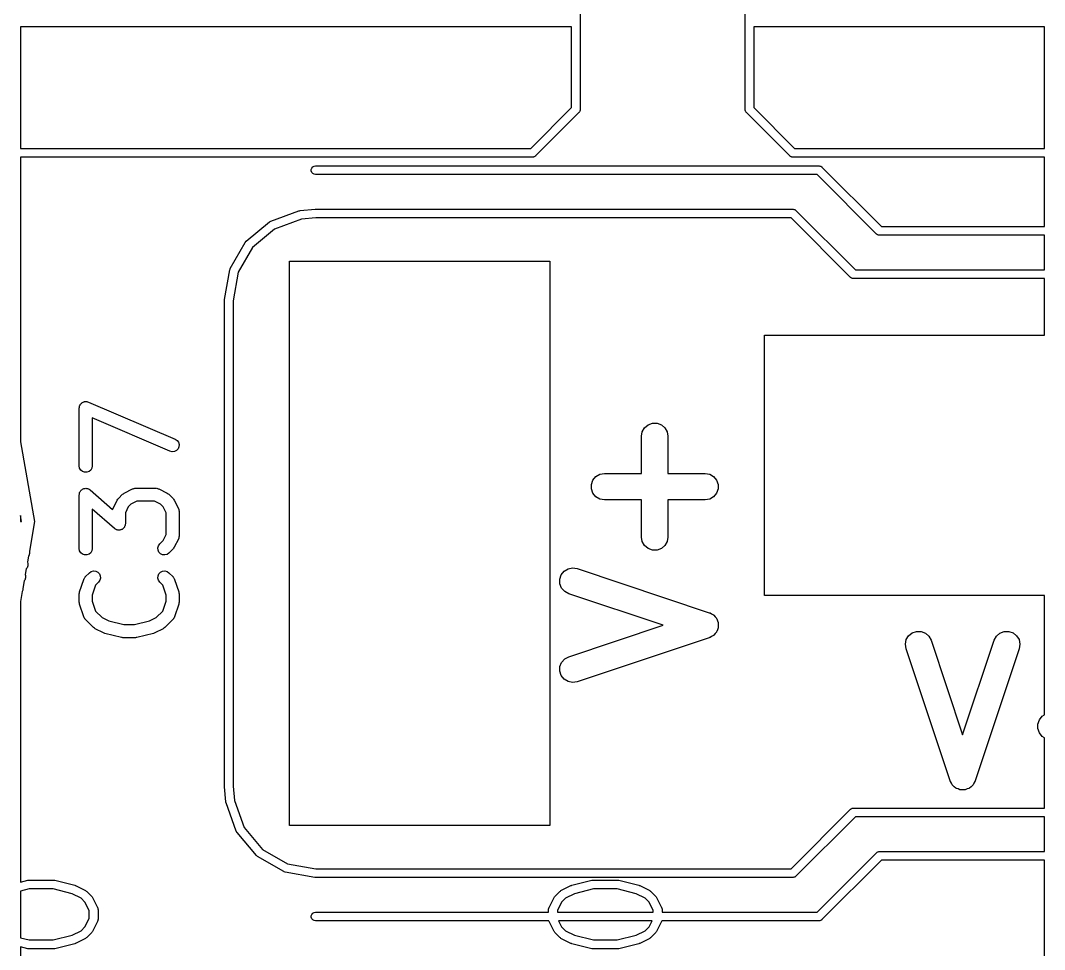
# Model space of a CAD drawing. Extents: x -2.2 to 86.5, y -78.6 to 9.2.
# Drawn here: x 53.1 to 64.9, y -28.68 to -17.98 of the extents above; entities that cross this region are included whole.
import ezdxf

# ---------------------------------------------------------------- set-up
doc = ezdxf.new("R2010")
doc.units = 0
doc.header["$MEASUREMENT"] = 0
doc.layers.add('BLACK', color=7, linetype='CONTINUOUS')

msp = doc.modelspace()

# ---------------------------------------------------------------- linework, layer by layer
at = {"layer": 'Black'}
for p, q in [((59.55, -9), (59.55, -18)), ((61.45, -18), (61.45, -9)), ((53.1, -18.05), (53.1, -19.45)), ((59.45, -18.05), (53.1, -18.05)), ((59.45, -18.9793), (59.45, -18.05)), ((59.55, -18), (59.55, -19)), ((61.45, -19), (61.45, -18)), ((61.55, -18.05), (61.55, -18.9793)), ((64.9, -18.05), (61.55, -18.05)), ((64.9, -19.45), (64.9, -18.05)), ((58.9793, -19.45), (59.45, -18.9793)), ((61.55, -18.9793), (62.0207, -19.45)), ((59.5354, -19.0354), (59.0354, -19.5354)), ((59.5366, -19.0336), (59.5354, -19.0354)), ((59.5383, -19.0321), (59.5366, -19.0336)), ((59.5416, -19.0265), (59.5383, -19.0321)), ((59.5453, -19.0211), (59.5416, -19.0265)), ((59.5459, -19.019), (59.5453, -19.0211)), ((59.547, -19.0171), (59.5459, -19.019)), ((59.5481, -19.0107), (59.547, -19.0171)), ((59.5498, -19.0044), (59.5481, -19.0107)), ((59.55, -19), (59.5496, -19.0022)), ((59.5496, -19.0022), (59.5498, -19.0044)), ((61.4504, -19.0022), (61.45, -19)), ((61.4502, -19.0044), (61.4504, -19.0022)), ((61.4519, -19.0107), (61.4502, -19.0044)), ((61.453, -19.0171), (61.4519, -19.0107)), ((61.4541, -19.019), (61.453, -19.0171)), ((61.4547, -19.0211), (61.4541, -19.019)), ((61.4584, -19.0265), (61.4547, -19.0211)), ((61.4617, -19.0321), (61.4584, -19.0265)), ((61.4634, -19.0336), (61.4617, -19.0321)), ((61.4646, -19.0354), (61.4634, -19.0336)), ((61.9646, -19.5354), (61.4646, -19.0354)), ((53.1, -19.45), (58.9793, -19.45)), ((62.0207, -19.45), (64.9, -19.45)), ((59, -19.55), (53.1, -19.55)), ((53.1, -19.55), (53.1, -22.8284)), ((59.0022, -19.5496), (59, -19.55)), ((59.0044, -19.5498), (59.0022, -19.5496)), ((59.0107, -19.5481), (59.0044, -19.5498)), ((59.0171, -19.547), (59.0107, -19.5481)), ((59.019, -19.5459), (59.0171, -19.547)), ((59.0211, -19.5453), (59.019, -19.5459)), ((59.0265, -19.5416), (59.0211, -19.5453)), ((59.0321, -19.5383), (59.0265, -19.5416)), ((59.0336, -19.5366), (59.0321, -19.5383)), ((59.0354, -19.5354), (59.0336, -19.5366)), ((61.9664, -19.5366), (61.9646, -19.5354)), ((61.9679, -19.5383), (61.9664, -19.5366)), ((61.9735, -19.5416), (61.9679, -19.5383)), ((61.9789, -19.5453), (61.9735, -19.5416)), ((61.981, -19.5459), (61.9789, -19.5453)), ((61.9829, -19.547), (61.981, -19.5459)), ((61.9893, -19.5481), (61.9829, -19.547)), ((61.9956, -19.5498), (61.9893, -19.5481)), ((61.9978, -19.5496), (61.9956, -19.5498)), ((62, -19.55), (61.9978, -19.5496)), ((64.9, -19.55), (62, -19.55)), ((64.9, -20.35), (64.9, -19.55)), ((56.4508, -19.6913), (56.4567, -19.675)), ((56.4508, -19.7087), (56.4508, -19.6913)), ((56.4567, -19.675), (56.4679, -19.6617)), ((56.4679, -19.6617), (56.4829, -19.653)), ((56.4829, -19.653), (56.5, -19.65)), ((56.5, -19.65), (62.3, -19.65)), ((62.3, -19.65), (62.3022, -19.6504)), ((62.3022, -19.6504), (62.3044, -19.6502)), ((62.3044, -19.6502), (62.3107, -19.6519)), ((62.3107, -19.6519), (62.3171, -19.653)), ((62.3171, -19.653), (62.319, -19.6541)), ((62.319, -19.6541), (62.3211, -19.6547)), ((62.3211, -19.6547), (62.3265, -19.6584)), ((62.3265, -19.6584), (62.3321, -19.6617)), ((62.3321, -19.6617), (62.3336, -19.6634)), ((62.3336, -19.6634), (62.3354, -19.6646)), ((62.3354, -19.6646), (63.0207, -20.35)), ((56.4567, -19.725), (56.4508, -19.7087)), ((56.4679, -19.7383), (56.4567, -19.725)), ((56.4829, -19.747), (56.4679, -19.7383)), ((56.5, -19.75), (56.4829, -19.747)), ((62.2793, -19.75), (56.5, -19.75)), ((62.9646, -20.4354), (62.2793, -19.75)), ((55.9829, -20.287), (56.3093, -20.1682)), ((56.3093, -20.1682), (56.3157, -20.1671)), ((56.3157, -20.1671), (56.322, -20.1654)), ((56.322, -20.1654), (56.4956, -20.1502)), ((56.4956, -20.1502), (56.4978, -20.1504)), ((56.4978, -20.1504), (56.5, -20.15)), ((56.5, -20.15), (62, -20.15)), ((62, -20.15), (62.0022, -20.1504)), ((62.0022, -20.1504), (62.0044, -20.1502)), ((62.0044, -20.1502), (62.0107, -20.1519)), ((62.0107, -20.1519), (62.0171, -20.153)), ((62.0171, -20.153), (62.019, -20.1541)), ((62.019, -20.1541), (62.0211, -20.1547)), ((62.0211, -20.1547), (62.0265, -20.1584)), ((62.0265, -20.1584), (62.0321, -20.1617)), ((62.0321, -20.1617), (62.0336, -20.1634)), ((62.0336, -20.1634), (62.0354, -20.1646)), ((62.0354, -20.1646), (62.7207, -20.85)), ((55.7018, -20.5189), (55.9679, -20.2957)), ((55.9679, -20.2957), (55.9829, -20.287)), ((55.9679, -20.2957), (55.9679, -20.2957)), ((56.3373, -20.2644), (56.0254, -20.3779)), ((56.5022, -20.25), (56.3373, -20.2644)), ((61.9793, -20.25), (56.5022, -20.25)), ((62.6646, -20.9354), (61.9793, -20.25)), ((56.0254, -20.3779), (55.7728, -20.5898)), ((63.0207, -20.35), (64.9, -20.35)), ((55.6907, -20.5322), (55.7018, -20.5189)), ((55.7018, -20.5189), (55.7018, -20.5189)), ((62.9664, -20.4366), (62.9646, -20.4354)), ((62.9679, -20.4383), (62.9664, -20.4366)), ((62.9735, -20.4416), (62.9679, -20.4383)), ((62.9789, -20.4453), (62.9735, -20.4416)), ((62.981, -20.4459), (62.9789, -20.4453)), ((62.9829, -20.447), (62.981, -20.4459)), ((62.9893, -20.4481), (62.9829, -20.447)), ((62.9956, -20.4498), (62.9893, -20.4481)), ((62.9978, -20.4496), (62.9956, -20.4498)), ((63, -20.45), (62.9978, -20.4496)), ((64.9, -20.45), (63, -20.45)), ((64.9, -20.85), (64.9, -20.45)), ((55.517, -20.833), (55.6907, -20.5322)), ((55.7728, -20.5898), (55.608, -20.8753)), ((56.2, -27.25), (56.2, -20.75)), ((56.2, -20.75), (59.2, -20.75)), ((59.2, -20.75), (59.2, -27.25)), ((55.4508, -21.1913), (55.5111, -20.8493)), ((55.5111, -20.8493), (55.5145, -20.8399)), ((55.5111, -20.8493), (55.5111, -20.8493)), ((55.5145, -20.8399), (55.517, -20.833)), ((55.517, -20.833), (55.517, -20.833)), ((55.608, -20.8753), (55.55, -21.2044)), ((62.7207, -20.85), (64.9, -20.85)), ((62.6664, -20.9366), (62.6646, -20.9354)), ((62.6679, -20.9383), (62.6664, -20.9366)), ((62.6735, -20.9416), (62.6679, -20.9383)), ((62.6789, -20.9453), (62.6735, -20.9416)), ((62.681, -20.9459), (62.6789, -20.9453)), ((62.6829, -20.947), (62.681, -20.9459)), ((62.6893, -20.9481), (62.6829, -20.947)), ((62.6956, -20.9498), (62.6893, -20.9481)), ((62.6978, -20.9496), (62.6956, -20.9498)), ((62.7, -20.95), (62.6978, -20.9496)), ((64.9, -20.95), (62.7, -20.95)), ((64.9, -21.6), (64.9, -20.95)), ((55.45, -21.2), (55.4508, -21.1957)), ((55.45, -26.8), (55.45, -21.2)), ((55.4508, -21.1957), (55.4508, -21.1913)), ((55.55, -21.2044), (55.55, -26.7978)), ((61.6742, -24.6), (61.6742, -21.6)), ((61.6742, -21.6), (64.9, -21.6)), ((53.7794, -22.4234), (53.7811, -22.4192)), ((53.7811, -22.4192), (53.7819, -22.4148)), ((53.7819, -22.4148), (53.7862, -22.4073)), ((53.7862, -22.4073), (53.7896, -22.3994)), ((53.7896, -22.3994), (53.7927, -22.3961)), ((53.7927, -22.3961), (53.7949, -22.3923)), ((53.7949, -22.3923), (53.8015, -22.3867)), ((53.8015, -22.3867), (53.8075, -22.3804)), ((53.8075, -22.3804), (53.8115, -22.3784)), ((53.8115, -22.3784), (53.8149, -22.3755)), ((53.8149, -22.3755), (53.823, -22.3726)), ((53.823, -22.3726), (53.8307, -22.3687)), ((53.8307, -22.3687), (53.8351, -22.3681)), ((53.8351, -22.3681), (53.8394, -22.3666)), ((53.8394, -22.3666), (53.848, -22.3666)), ((53.848, -22.3666), (53.8566, -22.3656)), ((53.8566, -22.3656), (53.8609, -22.3666)), ((53.8609, -22.3666), (53.8654, -22.3666)), ((53.8654, -22.3666), (53.8735, -22.3696)), ((53.8735, -22.3696), (53.8819, -22.3715)), ((53.8819, -22.3715), (54.8819, -22.8001)), ((53.7774, -22.4405), (53.7789, -22.432)), ((53.7774, -23.1071), (53.7774, -22.4405)), ((53.7789, -22.432), (53.7794, -22.4234)), ((54.8228, -22.938), (53.9274, -22.5542)), ((53.9274, -22.5542), (53.9274, -23.1071)), ((60.2921, -22.6683), (60.3327, -22.6343)), ((60.3327, -22.6343), (60.3824, -22.6162)), ((60.3824, -22.6162), (60.4353, -22.6162)), ((60.4353, -22.6162), (60.4851, -22.6343)), ((60.4851, -22.6343), (60.5256, -22.6683)), ((60.2565, -22.7663), (60.2656, -22.7142)), ((60.2565, -23.1945), (60.2565, -22.7663)), ((60.2656, -22.7142), (60.2921, -22.6683)), ((60.5256, -22.6683), (60.5521, -22.7142)), ((60.5521, -22.7142), (60.5613, -22.7663)), ((60.5613, -22.7663), (60.5613, -23.1945)), ((53.1, -22.8284), (53.2625, -23.75)), ((54.8819, -22.8001), (54.9037, -22.8144)), ((54.9037, -22.8144), (54.9193, -22.8352)), ((54.9254, -22.8862), (54.9151, -22.9101)), ((54.9193, -22.8352), (54.9269, -22.8602)), ((54.9269, -22.8602), (54.9254, -22.8862)), ((54.8482, -22.9439), (54.8228, -22.938)), ((54.8741, -22.9408), (54.8482, -22.9439)), ((54.8973, -22.9291), (54.8741, -22.9408)), ((54.9151, -22.9101), (54.8973, -22.9291)), ((53.7819, -23.1328), (53.7774, -23.1071)), ((53.9274, -23.1071), (53.9229, -23.1328)), ((53.7949, -23.1554), (53.7819, -23.1328)), ((53.8149, -23.1721), (53.7949, -23.1554)), ((53.8394, -23.181), (53.8149, -23.1721)), ((53.8654, -23.181), (53.8394, -23.181)), ((53.8899, -23.1721), (53.8654, -23.181)), ((53.9098, -23.1554), (53.8899, -23.1721)), ((53.9229, -23.1328), (53.9098, -23.1554)), ((59.6963, -23.2707), (59.7303, -23.2301)), ((59.7303, -23.2301), (59.7762, -23.2036)), ((59.7762, -23.2036), (59.8283, -23.1945)), ((59.8283, -23.1945), (60.2565, -23.1945)), ((60.5613, -23.1945), (60.9894, -23.1945)), ((60.9894, -23.1945), (61.0416, -23.2036)), ((61.0416, -23.2036), (61.0874, -23.2301)), ((61.0874, -23.2301), (61.1214, -23.2707)), ((59.6782, -23.3204), (59.6963, -23.2707)), ((59.6782, -23.3733), (59.6782, -23.3204)), ((61.1214, -23.2707), (61.1395, -23.3204)), ((61.1395, -23.3204), (61.1395, -23.3733)), ((53.7774, -23.4405), (53.7787, -23.4333)), ((53.7774, -24.0595), (53.7774, -23.4405)), ((53.7787, -23.4333), (53.7788, -23.4259)), ((53.7788, -23.4259), (53.7809, -23.4205)), ((53.7809, -23.4205), (53.7819, -23.4148)), ((53.7819, -23.4148), (53.7856, -23.4085)), ((53.7856, -23.4085), (53.7882, -23.4016)), ((53.7882, -23.4016), (53.792, -23.3973)), ((53.792, -23.3973), (53.7949, -23.3923)), ((53.7949, -23.3923), (53.8005, -23.3876)), ((53.8005, -23.3876), (53.8054, -23.382)), ((53.8054, -23.382), (53.8104, -23.3792)), ((53.8104, -23.3792), (53.8149, -23.3755)), ((53.8149, -23.3755), (53.8218, -23.373)), ((53.8218, -23.373), (53.8282, -23.3695)), ((53.8282, -23.3695), (53.8339, -23.3686)), ((53.8339, -23.3686), (53.8394, -23.3666)), ((53.8394, -23.3666), (53.8467, -23.3666)), ((53.8467, -23.3666), (53.8539, -23.3655)), ((53.8539, -23.3655), (53.8596, -23.3666)), ((53.8596, -23.3666), (53.8654, -23.3666)), ((53.8654, -23.3666), (53.8723, -23.3691)), ((53.8723, -23.3691), (53.8795, -23.3705)), ((53.8795, -23.3705), (53.8844, -23.3735)), ((53.8844, -23.3735), (53.8899, -23.3755)), ((53.8899, -23.3755), (53.8955, -23.3802)), ((53.8955, -23.3802), (53.9018, -23.384)), ((53.9018, -23.384), (54.1618, -23.6115)), ((54.2279, -23.4827), (54.2755, -23.4351)), ((54.2755, -23.4351), (54.2854, -23.4282)), ((54.2854, -23.4282), (54.295, -23.421)), ((54.295, -23.421), (54.3903, -23.3734)), ((54.3903, -23.3734), (54.3944, -23.3722)), ((54.3944, -23.3722), (54.3982, -23.37)), ((54.3982, -23.37), (54.4068, -23.3685)), ((54.4068, -23.3685), (54.4152, -23.366)), ((54.4152, -23.366), (54.4196, -23.3662)), ((54.4196, -23.3662), (54.4238, -23.3655)), ((54.4238, -23.3655), (54.6619, -23.3655)), ((54.6619, -23.3655), (54.6662, -23.3662)), ((54.6662, -23.3662), (54.6705, -23.366)), ((54.6705, -23.366), (54.6789, -23.3685)), ((54.6789, -23.3685), (54.6876, -23.37)), ((54.6876, -23.37), (54.6913, -23.3722)), ((54.6913, -23.3722), (54.6954, -23.3734)), ((54.6954, -23.3734), (54.7907, -23.421)), ((54.7907, -23.421), (54.8003, -23.4282)), ((54.8003, -23.4282), (54.8102, -23.4351)), ((54.8102, -23.4351), (54.8578, -23.4827)), ((59.6963, -23.4231), (59.6782, -23.3733)), ((59.7303, -23.4636), (59.6963, -23.4231)), ((59.7762, -23.4901), (59.7303, -23.4636)), ((61.0874, -23.4636), (61.0416, -23.4901)), ((61.1214, -23.4231), (61.0874, -23.4636)), ((61.1395, -23.3733), (61.1214, -23.4231)), ((54.165, -23.6016), (54.1663, -23.5974)), ((54.1663, -23.5974), (54.2139, -23.5022)), ((54.2139, -23.5022), (54.221, -23.4925)), ((54.221, -23.4925), (54.2279, -23.4827)), ((54.3426, -23.5801), (54.3083, -23.6487)), ((54.373, -23.5497), (54.3426, -23.5801)), ((54.4415, -23.5155), (54.373, -23.5497)), ((54.6442, -23.5155), (54.4415, -23.5155)), ((54.7127, -23.5497), (54.6442, -23.5155)), ((54.7431, -23.5801), (54.7127, -23.5497)), ((54.7774, -23.6487), (54.7431, -23.5801)), ((54.8578, -23.4827), (54.8647, -23.4925)), ((54.8647, -23.4925), (54.8718, -23.5022)), ((54.8718, -23.5022), (54.9195, -23.5974)), ((54.9195, -23.5974), (54.9207, -23.6016)), ((59.8283, -23.4993), (59.7762, -23.4901)), ((60.2565, -23.4993), (59.8283, -23.4993)), ((60.2565, -23.9274), (60.2565, -23.4993)), ((60.9894, -23.4993), (60.5613, -23.4993)), ((60.5613, -23.4993), (60.5613, -23.9274)), ((61.0416, -23.4901), (60.9894, -23.4993)), ((53.1, -23.6791), (53.1, -23.75)), ((53.1125, -23.75), (53.1, -23.6791)), ((54.1839, -23.8303), (53.9274, -23.6058)), ((53.9274, -23.6058), (53.9274, -24.0595)), ((54.1618, -23.6115), (54.1629, -23.6053)), ((54.1629, -23.6053), (54.165, -23.6016)), ((54.3083, -23.6487), (54.3083, -23.7738)), ((54.7774, -23.899), (54.7774, -23.6487)), ((54.9207, -23.6016), (54.9229, -23.6053)), ((54.9229, -23.6053), (54.9244, -23.614)), ((54.9244, -23.614), (54.9269, -23.6224)), ((54.9269, -23.6224), (54.9266, -23.6267)), ((54.9266, -23.6267), (54.9274, -23.631)), ((54.9274, -23.631), (54.9274, -23.9167)), ((53.1, -23.75), (53.1125, -23.75)), ((53.2625, -23.75), (53.2027, -24.0889)), ((54.1902, -23.834), (54.1839, -23.8303)), ((54.1958, -23.8388), (54.1902, -23.834)), ((54.2753, -23.835), (54.2708, -23.8388)), ((54.2803, -23.8322), (54.2753, -23.835)), ((54.2852, -23.8267), (54.2803, -23.8322)), ((54.2908, -23.822), (54.2852, -23.8267)), ((54.2937, -23.817), (54.2908, -23.822)), ((54.2975, -23.8126), (54.2937, -23.817)), ((54.3001, -23.8058), (54.2975, -23.8126)), ((54.3038, -23.7995), (54.3001, -23.8058)), ((54.3048, -23.7938), (54.3038, -23.7995)), ((54.3069, -23.7884), (54.3048, -23.7938)), ((54.3071, -23.781), (54.3069, -23.7884)), ((54.3083, -23.7738), (54.3071, -23.781)), ((54.2013, -23.8407), (54.1958, -23.8388)), ((54.2062, -23.8437), (54.2013, -23.8407)), ((54.2134, -23.8452), (54.2062, -23.8437)), ((54.2203, -23.8477), (54.2134, -23.8452)), ((54.2261, -23.8477), (54.2203, -23.8477)), ((54.2318, -23.8488), (54.2261, -23.8477)), ((54.239, -23.8477), (54.2318, -23.8488)), ((54.2464, -23.8477), (54.239, -23.8477)), ((54.2518, -23.8457), (54.2464, -23.8477)), ((54.2575, -23.8448), (54.2518, -23.8457)), ((54.2639, -23.8413), (54.2575, -23.8448)), ((54.2708, -23.8388), (54.2639, -23.8413)), ((54.7431, -23.9675), (54.7774, -23.899)), ((54.9195, -23.9502), (54.8718, -24.0454)), ((54.9207, -23.9461), (54.9195, -23.9502)), ((54.9229, -23.9423), (54.9207, -23.9461)), ((54.9244, -23.9337), (54.9229, -23.9423)), ((54.9269, -23.9252), (54.9244, -23.9337)), ((54.9274, -23.9167), (54.9266, -23.9209)), ((54.9266, -23.9209), (54.9269, -23.9252)), ((60.2656, -23.9796), (60.2565, -23.9274)), ((60.5613, -23.9274), (60.5521, -23.9796)), ((53.7819, -24.0852), (53.7774, -24.0595)), ((53.9274, -24.0595), (53.9229, -24.0852)), ((54.6824, -24.053), (54.6892, -24.0278)), ((54.6847, -24.0789), (54.6824, -24.053)), ((54.6892, -24.0278), (54.7041, -24.0065)), ((54.7041, -24.0065), (54.7431, -23.9675)), ((54.8578, -24.0649), (54.8102, -24.1126)), ((54.8647, -24.0551), (54.8578, -24.0649)), ((54.8718, -24.0454), (54.8647, -24.0551)), ((60.2921, -24.0254), (60.2656, -23.9796)), ((60.3327, -24.0594), (60.2921, -24.0254)), ((60.3824, -24.0775), (60.3327, -24.0594)), ((60.4851, -24.0594), (60.4353, -24.0775)), ((60.5256, -24.0254), (60.4851, -24.0594)), ((60.5521, -23.9796), (60.5256, -24.0254)), ((53.1928, -24.145), (53.1799, -24.2184)), ((53.195, -24.1425), (53.1928, -24.145)), ((53.2039, -24.118), (53.195, -24.1425)), ((53.2027, -24.0889), (53.2039, -24.092)), ((53.2039, -24.092), (53.2039, -24.118)), ((53.7949, -24.1077), (53.7819, -24.0852)), ((53.8149, -24.1245), (53.7949, -24.1077)), ((53.8394, -24.1334), (53.8149, -24.1245)), ((53.8654, -24.1334), (53.8394, -24.1334)), ((53.8899, -24.1245), (53.8654, -24.1334)), ((53.9098, -24.1077), (53.8899, -24.1245)), ((53.9229, -24.0852), (53.9098, -24.1077)), ((54.6957, -24.1025), (54.6847, -24.0789)), ((54.7141, -24.121), (54.6957, -24.1025)), ((54.7377, -24.132), (54.7141, -24.121)), ((54.7637, -24.1342), (54.7377, -24.132)), ((54.7888, -24.1275), (54.7637, -24.1342)), ((54.8102, -24.1126), (54.7888, -24.1275)), ((60.4353, -24.0775), (60.3824, -24.0775)), ((53.1667, -24.2936), (53.1548, -24.3608)), ((53.176, -24.2825), (53.1667, -24.2936)), ((53.1849, -24.258), (53.176, -24.2825)), ((53.1799, -24.2184), (53.1849, -24.232)), ((53.1849, -24.232), (53.1849, -24.258)), ((59.3643, -24.3214), (59.4094, -24.2937)), ((59.4094, -24.2937), (59.4613, -24.2831)), ((59.4613, -24.2831), (59.5136, -24.2908)), ((59.5136, -24.2908), (61.0376, -24.7988)), ((53.15, -24.4225), (53.1423, -24.4316)), ((53.1589, -24.398), (53.15, -24.4225)), ((53.1548, -24.3608), (53.1589, -24.372)), ((53.1589, -24.372), (53.1589, -24.398)), ((53.7812, -24.5596), (53.8288, -24.4168)), ((53.8288, -24.4168), (53.8309, -24.413)), ((53.8309, -24.413), (53.832, -24.4088)), ((53.832, -24.4088), (53.8371, -24.4016)), ((53.8371, -24.4016), (53.8413, -24.3939)), ((53.8413, -24.3939), (53.8445, -24.391)), ((53.8445, -24.391), (53.847, -24.3874)), ((53.847, -24.3874), (53.8946, -24.3398)), ((53.8946, -24.3398), (53.9159, -24.3249)), ((53.9159, -24.3249), (53.9411, -24.3181)), ((53.9411, -24.3181), (53.967, -24.3204)), ((53.967, -24.3204), (53.9906, -24.3314)), ((53.9906, -24.3314), (54.0091, -24.3498)), ((54.0156, -24.4246), (54.0007, -24.4459)), ((54.0091, -24.3498), (54.0201, -24.3734)), ((54.0223, -24.3994), (54.0156, -24.4246)), ((54.0201, -24.3734), (54.0223, -24.3994)), ((54.6824, -24.3994), (54.6847, -24.3734)), ((54.6892, -24.4246), (54.6824, -24.3994)), ((54.6847, -24.3734), (54.6957, -24.3498)), ((54.7041, -24.4459), (54.6892, -24.4246)), ((54.6957, -24.3498), (54.7141, -24.3314)), ((54.7141, -24.3314), (54.7377, -24.3204)), ((54.7377, -24.3204), (54.7637, -24.3181)), ((54.7637, -24.3181), (54.7888, -24.3249)), ((54.7888, -24.3249), (54.8102, -24.3398)), ((54.8102, -24.3398), (54.8578, -24.3874)), ((54.8578, -24.3874), (54.8603, -24.391)), ((54.8603, -24.391), (54.8635, -24.3939)), ((54.8635, -24.3939), (54.8677, -24.4016)), ((54.8677, -24.4016), (54.8727, -24.4088)), ((54.8727, -24.4088), (54.8739, -24.413)), ((54.8739, -24.413), (54.8759, -24.4168)), ((54.8759, -24.4168), (54.9235, -24.5596)), ((59.3147, -24.4131), (59.3314, -24.3629)), ((59.3161, -24.466), (59.3147, -24.4131)), ((59.3314, -24.3629), (59.3643, -24.3214)), ((53.1269, -24.538), (53.1204, -24.5557)), ((53.1423, -24.4316), (53.1269, -24.5192)), ((53.1269, -24.5192), (53.1269, -24.538)), ((53.9656, -24.481), (53.9274, -24.5955)), ((54.0007, -24.4459), (53.9656, -24.481)), ((54.7392, -24.481), (54.7041, -24.4459)), ((54.7774, -24.5955), (54.7392, -24.481)), ((59.3356, -24.5152), (59.3161, -24.466)), ((59.3707, -24.5548), (59.3356, -24.5152)), ((53.1204, -24.5557), (53.1, -24.6716)), ((53.7774, -24.5833), (53.7795, -24.5715)), ((53.7774, -24.6786), (53.7774, -24.5833)), ((53.7795, -24.5715), (53.7812, -24.5596)), ((53.9274, -24.5955), (53.9274, -24.6664)), ((54.7774, -24.6664), (54.7774, -24.5955)), ((54.9235, -24.5596), (54.9253, -24.5715)), ((54.9253, -24.5715), (54.9274, -24.5833)), ((54.9274, -24.5833), (54.9274, -24.6786)), ((59.4172, -24.58), (59.3707, -24.5548)), ((60.5075, -24.9434), (59.4172, -24.58)), ((64.9, -24.6), (61.6742, -24.6)), ((64.9, -25.9775), (64.9, -24.6)), ((53.1, -24.6716), (53.1, -27.9033)), ((53.7795, -24.6904), (53.7774, -24.6786)), ((53.7812, -24.7023), (53.7795, -24.6904)), ((53.8288, -24.8451), (53.7812, -24.7023)), ((53.9274, -24.6664), (53.9656, -24.7809)), ((54.7392, -24.7809), (54.7774, -24.6664)), ((54.9235, -24.7023), (54.8759, -24.8451)), ((54.9253, -24.6904), (54.9235, -24.7023)), ((54.9274, -24.6786), (54.9253, -24.6904)), ((53.8309, -24.8489), (53.8288, -24.8451)), ((53.832, -24.8531), (53.8309, -24.8489)), ((53.8371, -24.8603), (53.832, -24.8531)), ((53.8413, -24.8681), (53.8371, -24.8603)), ((53.8445, -24.8709), (53.8413, -24.8681)), ((53.847, -24.8745), (53.8445, -24.8709)), ((53.9422, -24.9697), (53.847, -24.8745)), ((53.9656, -24.7809), (54.0397, -24.855)), ((54.0397, -24.855), (54.1167, -24.8935)), ((54.1167, -24.8935), (54.2902, -24.9369)), ((54.4146, -24.9369), (54.5881, -24.8935)), ((54.5881, -24.8935), (54.6651, -24.855)), ((54.6651, -24.855), (54.7392, -24.7809)), ((54.8578, -24.8745), (54.7626, -24.9697)), ((54.8603, -24.8709), (54.8578, -24.8745)), ((54.8635, -24.8681), (54.8603, -24.8709)), ((54.8677, -24.8603), (54.8635, -24.8681)), ((54.8727, -24.8531), (54.8677, -24.8603)), ((54.8739, -24.8489), (54.8727, -24.8531)), ((54.8759, -24.8451), (54.8739, -24.8489)), ((61.0376, -24.7988), (61.0413, -24.8009)), ((61.0413, -24.8009), (61.0454, -24.8017)), ((61.0454, -24.8017), (61.0645, -24.8134)), ((61.0645, -24.8134), (61.0842, -24.8241)), ((61.0842, -24.8241), (61.087, -24.8272)), ((61.087, -24.8272), (61.0905, -24.8294)), ((61.0905, -24.8294), (61.1044, -24.8469)), ((61.1044, -24.8469), (61.1193, -24.8637)), ((61.1193, -24.8637), (61.1208, -24.8676)), ((61.1208, -24.8676), (61.1234, -24.8709)), ((61.1234, -24.8709), (61.1305, -24.8921)), ((61.1305, -24.8921), (61.1387, -24.9129)), ((53.952, -24.9766), (53.9422, -24.9697)), ((53.9617, -24.9837), (53.952, -24.9766)), ((54.0569, -25.0314), (53.9617, -24.9837)), ((54.2902, -24.9369), (54.4146, -24.9369)), ((54.7431, -24.9837), (54.6478, -25.0314)), ((54.7527, -24.9766), (54.7431, -24.9837)), ((54.7626, -24.9697), (54.7527, -24.9766)), ((59.4172, -25.3068), (60.5075, -24.9434)), ((61.1234, -25.016), (61.1208, -25.0193)), ((61.1305, -24.9948), (61.1234, -25.016)), ((61.1387, -24.974), (61.1305, -24.9948)), ((61.1387, -24.9129), (61.1388, -24.9171)), ((61.1388, -24.9698), (61.1387, -24.974)), ((61.1388, -24.9171), (61.1402, -24.9211)), ((61.1402, -24.9658), (61.1388, -24.9698)), ((61.1402, -24.9211), (61.1396, -24.9434)), ((61.1396, -24.9434), (61.1402, -24.9658)), ((63.376, -25.0314), (63.4262, -25.0147)), ((63.4262, -25.0147), (63.4791, -25.0161)), ((64.434, -25.0161), (64.4869, -25.0147)), ((64.4869, -25.0147), (64.5371, -25.0314)), ((54.0648, -25.0337), (54.0569, -25.0314)), ((54.0723, -25.037), (54.0648, -25.0337)), ((54.2628, -25.0847), (54.0723, -25.037)), ((54.2719, -25.0853), (54.2628, -25.0847)), ((54.281, -25.0869), (54.2719, -25.0853)), ((54.4238, -25.0869), (54.281, -25.0869)), ((54.4328, -25.0853), (54.4238, -25.0869)), ((54.442, -25.0847), (54.4328, -25.0853)), ((54.6325, -25.037), (54.442, -25.0847)), ((54.64, -25.0337), (54.6325, -25.037)), ((54.6478, -25.0314), (54.64, -25.0337)), ((61.0376, -25.088), (59.5136, -25.596)), ((61.0413, -25.086), (61.0376, -25.088)), ((61.0454, -25.0852), (61.0413, -25.086)), ((61.0645, -25.0735), (61.0454, -25.0852)), ((61.0842, -25.0628), (61.0645, -25.0735)), ((61.087, -25.0597), (61.0842, -25.0628)), ((61.0905, -25.0575), (61.087, -25.0597)), ((61.1044, -25.0399), (61.0905, -25.0575)), ((61.1193, -25.0232), (61.1044, -25.0399)), ((61.1208, -25.0193), (61.1193, -25.0232)), ((63.2962, -25.1613), (63.3068, -25.1094)), ((63.3068, -25.1094), (63.3345, -25.0643)), ((63.3345, -25.0643), (63.376, -25.0314)), ((63.4791, -25.0161), (63.5283, -25.0356)), ((63.5283, -25.0356), (63.5679, -25.0707)), ((63.5679, -25.0707), (63.5932, -25.1172)), ((63.5932, -25.1172), (63.9566, -26.2075)), ((63.9566, -26.2075), (64.32, -25.1172)), ((64.32, -25.1172), (64.3452, -25.0707)), ((64.3452, -25.0707), (64.3848, -25.0356)), ((64.3848, -25.0356), (64.434, -25.0161)), ((64.5371, -25.0314), (64.5786, -25.0643)), ((64.5786, -25.0643), (64.6063, -25.1094)), ((64.6063, -25.1094), (64.6169, -25.1613)), ((63.304, -25.2136), (63.2962, -25.1613)), ((63.812, -26.7376), (63.304, -25.2136)), ((64.6092, -25.2136), (64.1012, -26.7376)), ((64.6169, -25.1613), (64.6092, -25.2136)), ((59.3356, -25.3717), (59.3707, -25.3321)), ((59.3707, -25.3321), (59.4172, -25.3068)), ((59.3147, -25.4738), (59.3161, -25.4209)), ((59.3314, -25.524), (59.3147, -25.4738)), ((59.3161, -25.4209), (59.3356, -25.3717)), ((59.3643, -25.5655), (59.3314, -25.524)), ((59.4094, -25.5932), (59.3643, -25.5655)), ((59.4613, -25.6038), (59.4094, -25.5932)), ((59.5136, -25.596), (59.4613, -25.6038)), ((64.8225, -26.0824), (64.8406, -26.0327)), ((64.8406, -26.0327), (64.8746, -25.9921)), ((64.8746, -25.9921), (64.9, -25.9775)), ((64.8225, -26.1353), (64.8225, -26.0824)), ((64.8406, -26.1851), (64.8225, -26.1353)), ((64.8746, -26.2256), (64.8406, -26.1851)), ((64.9, -26.2403), (64.8746, -26.2256)), ((64.9, -27.05), (64.9, -26.2403)), ((63.814, -26.7413), (63.812, -26.7376)), ((63.8148, -26.7454), (63.814, -26.7413)), ((63.8265, -26.7645), (63.8148, -26.7454)), ((63.8372, -26.7842), (63.8265, -26.7645)), ((63.8403, -26.787), (63.8372, -26.7842)), ((64.0759, -26.7842), (64.0728, -26.787)), ((64.0866, -26.7645), (64.0759, -26.7842)), ((64.0983, -26.7454), (64.0866, -26.7645)), ((64.0991, -26.7413), (64.0983, -26.7454)), ((64.1012, -26.7376), (64.0991, -26.7413)), ((55.4504, -26.8022), (55.45, -26.8)), ((55.4502, -26.8044), (55.4504, -26.8022)), ((55.4654, -26.978), (55.4502, -26.8044)), ((55.55, -26.7978), (55.5644, -26.9627)), ((63.8425, -26.7905), (63.8403, -26.787)), ((63.8601, -26.8044), (63.8425, -26.7905)), ((63.8768, -26.8193), (63.8601, -26.8044)), ((63.8807, -26.8208), (63.8768, -26.8193)), ((63.884, -26.8234), (63.8807, -26.8208)), ((63.9052, -26.8305), (63.884, -26.8234)), ((63.926, -26.8387), (63.9052, -26.8305)), ((63.9302, -26.8388), (63.926, -26.8387)), ((63.9342, -26.8402), (63.9302, -26.8388)), ((63.9566, -26.8396), (63.9342, -26.8402)), ((63.9789, -26.8402), (63.9566, -26.8396)), ((63.9829, -26.8388), (63.9789, -26.8402)), ((63.9871, -26.8387), (63.9829, -26.8388)), ((64.0079, -26.8305), (63.9871, -26.8387)), ((64.0291, -26.8234), (64.0079, -26.8305)), ((64.0324, -26.8208), (64.0291, -26.8234)), ((64.0363, -26.8193), (64.0324, -26.8208)), ((64.0531, -26.8044), (64.0363, -26.8193)), ((64.0706, -26.7905), (64.0531, -26.8044)), ((64.0728, -26.787), (64.0706, -26.7905)), ((55.4671, -26.9843), (55.4654, -26.978)), ((55.4682, -26.9907), (55.4671, -26.9843)), ((55.587, -27.3171), (55.4682, -26.9907)), ((55.5644, -26.9627), (55.6779, -27.2746)), ((61.9793, -27.75), (62.6646, -27.0646)), ((62.6646, -27.0646), (62.6664, -27.0634)), ((62.6664, -27.0634), (62.6679, -27.0617)), ((62.6679, -27.0617), (62.6735, -27.0584)), ((62.6735, -27.0584), (62.6789, -27.0547)), ((62.6789, -27.0547), (62.681, -27.0541)), ((62.681, -27.0541), (62.6829, -27.053)), ((62.6829, -27.053), (62.6893, -27.0519)), ((62.6893, -27.0519), (62.6956, -27.0502)), ((62.6956, -27.0502), (62.6978, -27.0504)), ((62.6978, -27.0504), (62.7, -27.05)), ((62.7, -27.05), (64.9, -27.05)), ((59.2, -27.25), (56.2, -27.25)), ((62.7207, -27.15), (62.0354, -27.8354)), ((64.9, -27.15), (62.7207, -27.15)), ((64.9, -27.55), (64.9, -27.15)), ((55.5957, -27.3321), (55.587, -27.3171)), ((55.8189, -27.5982), (55.5957, -27.3321)), ((55.5957, -27.3321), (55.5957, -27.3321)), ((55.6779, -27.2746), (55.8898, -27.5272)), ((55.8322, -27.6093), (55.8189, -27.5982)), ((56.133, -27.783), (55.8322, -27.6093)), ((55.8322, -27.6093), (55.8322, -27.6093)), ((55.8898, -27.5272), (56.1753, -27.692)), ((62.2793, -28.25), (62.9646, -27.5646)), ((62.9646, -27.5646), (62.9664, -27.5634)), ((62.9664, -27.5634), (62.9679, -27.5617)), ((62.9679, -27.5617), (62.9735, -27.5584)), ((62.9735, -27.5584), (62.9789, -27.5547)), ((62.9789, -27.5547), (62.981, -27.5541)), ((62.981, -27.5541), (62.9829, -27.553)), ((62.9829, -27.553), (62.9893, -27.5519)), ((62.9893, -27.5519), (62.9956, -27.5502)), ((62.9956, -27.5502), (62.9978, -27.5504)), ((62.9978, -27.5504), (63, -27.55)), ((63, -27.55), (64.9, -27.55)), ((56.1753, -27.692), (56.5044, -27.75)), ((63.0207, -27.65), (62.3354, -28.3354)), ((64.9, -27.65), (63.0207, -27.65)), ((64.9, -28.8115), (64.9, -27.65)), ((56.139, -27.7852), (56.133, -27.783)), ((56.133, -27.783), (56.133, -27.783)), ((56.1493, -27.7889), (56.139, -27.7852)), ((56.4913, -27.8492), (56.1493, -27.7889)), ((56.1493, -27.7889), (56.1493, -27.7889)), ((56.5044, -27.75), (61.9793, -27.75)), ((62.0171, -27.847), (62.0107, -27.8481)), ((62.019, -27.8459), (62.0171, -27.847)), ((62.0211, -27.8453), (62.019, -27.8459)), ((62.0265, -27.8416), (62.0211, -27.8453)), ((62.0321, -27.8383), (62.0265, -27.8416)), ((62.0336, -27.8366), (62.0321, -27.8383)), ((62.0354, -27.8354), (62.0336, -27.8366)), ((53.1, -27.9033), (53.1833, -27.8824)), ((53.1833, -27.8824), (53.1895, -27.882)), ((53.1895, -27.882), (53.1957, -27.8809)), ((53.1957, -27.8809), (53.4829, -27.8809)), ((53.4829, -27.8809), (53.4891, -27.882)), ((53.4891, -27.882), (53.4952, -27.8824)), ((53.4952, -27.8824), (53.7251, -27.9399)), ((53.7251, -27.9399), (53.7301, -27.9421)), ((53.7301, -27.9421), (53.7355, -27.9437)), ((53.7355, -27.9437), (53.8504, -28.0012)), ((56.4957, -27.8492), (56.4913, -27.8492)), ((56.5, -27.85), (56.4957, -27.8492)), ((62, -27.85), (56.5, -27.85)), ((59.3282, -28.0012), (59.4431, -27.9437)), ((59.4431, -27.9437), (59.4485, -27.9421)), ((59.4485, -27.9421), (59.4535, -27.9399)), ((59.4535, -27.9399), (59.6833, -27.8824)), ((59.6833, -27.8824), (59.6895, -27.882)), ((59.6895, -27.882), (59.6957, -27.8809)), ((59.6957, -27.8809), (59.9829, -27.8809)), ((59.9829, -27.8809), (59.9891, -27.882)), ((59.9891, -27.882), (59.9952, -27.8824)), ((59.9952, -27.8824), (60.2251, -27.9399)), ((60.2251, -27.9399), (60.2301, -27.9421)), ((60.2301, -27.9421), (60.2355, -27.9437)), ((60.2355, -27.9437), (60.3504, -28.0012)), ((62.0022, -27.8496), (62, -27.85)), ((62.0044, -27.8498), (62.0022, -27.8496)), ((62.0107, -27.8481), (62.0044, -27.8498)), ((53.2019, -27.9825), (53.1, -28.008)), ((53.1, -28.008), (53.1, -28.5449)), ((53.4767, -27.9825), (53.2019, -27.9825)), ((53.695, -28.0371), (53.4767, -27.9825)), ((53.7976, -28.0884), (53.695, -28.0371)), ((53.8504, -28.0012), (53.8569, -28.006)), ((53.8569, -28.006), (53.8636, -28.0107)), ((53.8636, -28.0107), (53.921, -28.0681)), ((53.921, -28.0681), (53.9257, -28.0748)), ((53.9257, -28.0748), (53.9305, -28.0814)), ((53.9305, -28.0814), (53.988, -28.1963)), ((59.1906, -28.1963), (59.2481, -28.0814)), ((59.2481, -28.0814), (59.2529, -28.0748)), ((59.2529, -28.0748), (59.2576, -28.0681)), ((59.2576, -28.0681), (59.315, -28.0107)), ((59.315, -28.0107), (59.3217, -28.006)), ((59.3217, -28.006), (59.3282, -28.0012)), ((59.4836, -28.0371), (59.381, -28.0884)), ((59.7019, -27.9825), (59.4836, -28.0371)), ((59.9767, -27.9825), (59.7019, -27.9825)), ((60.195, -28.0371), (59.9767, -27.9825)), ((60.2976, -28.0884), (60.195, -28.0371)), ((60.3504, -28.0012), (60.3569, -28.006)), ((60.3569, -28.006), (60.3636, -28.0107)), ((60.3636, -28.0107), (60.421, -28.0681)), ((60.421, -28.0681), (60.4257, -28.0748)), ((60.4257, -28.0748), (60.4305, -28.0814)), ((60.4305, -28.0814), (60.488, -28.1963)), ((53.8433, -28.1342), (53.7976, -28.0884)), ((53.8917, -28.231), (53.8433, -28.1342)), ((53.988, -28.1963), (53.9888, -28.1991)), ((53.9888, -28.1991), (53.9903, -28.2016)), ((53.9903, -28.2016), (53.9913, -28.2075)), ((59.1873, -28.2075), (59.1883, -28.2016)), ((59.1883, -28.2016), (59.1898, -28.1991)), ((59.1898, -28.1991), (59.1906, -28.1963)), ((59.3353, -28.1342), (59.2868, -28.231)), ((59.381, -28.0884), (59.3353, -28.1342)), ((60.3433, -28.1342), (60.2976, -28.0884)), ((60.3917, -28.231), (60.3433, -28.1342)), ((60.488, -28.1963), (60.4888, -28.1991)), ((60.4888, -28.1991), (60.4903, -28.2016)), ((60.4903, -28.2016), (60.4913, -28.2075)), ((53.8917, -28.3219), (53.8917, -28.231)), ((53.9913, -28.2075), (53.993, -28.2132)), ((53.993, -28.2132), (53.9928, -28.2161)), ((53.9928, -28.2161), (53.9933, -28.219)), ((53.9933, -28.219), (53.9933, -28.3339)), ((56.4508, -28.2913), (56.4567, -28.275)), ((56.4508, -28.3087), (56.4508, -28.2913)), ((56.4567, -28.325), (56.4508, -28.3087)), ((56.4567, -28.275), (56.4679, -28.2617)), ((56.4679, -28.2617), (56.4829, -28.253)), ((56.4829, -28.253), (56.5, -28.25)), ((56.5, -28.25), (59.1852, -28.25)), ((59.1852, -28.219), (59.1858, -28.2161)), ((59.1852, -28.25), (59.1852, -28.219)), ((59.1856, -28.2132), (59.1873, -28.2075)), ((59.1858, -28.2161), (59.1856, -28.2132)), ((59.2868, -28.231), (59.2868, -28.25)), ((59.2868, -28.25), (60.3917, -28.25)), ((60.3917, -28.25), (60.3917, -28.231)), ((60.4913, -28.2075), (60.493, -28.2132)), ((60.493, -28.2132), (60.4928, -28.2161)), ((60.4928, -28.2161), (60.4933, -28.219)), ((60.4933, -28.219), (60.4933, -28.25)), ((60.4933, -28.25), (62.2793, -28.25)), ((53.7976, -28.4645), (53.8433, -28.4187)), ((53.8433, -28.4187), (53.8917, -28.3219)), ((53.988, -28.3566), (53.9305, -28.4715)), ((53.9888, -28.3538), (53.988, -28.3566)), ((53.9903, -28.3513), (53.9888, -28.3538)), ((53.9913, -28.3454), (53.9903, -28.3513)), ((53.993, -28.3397), (53.9913, -28.3454)), ((53.9933, -28.3339), (53.9928, -28.3368)), ((53.9928, -28.3368), (53.993, -28.3397)), ((56.4679, -28.3383), (56.4567, -28.325)), ((56.4829, -28.347), (56.4679, -28.3383)), ((56.5, -28.35), (56.4829, -28.347)), ((59.1881, -28.35), (56.5, -28.35)), ((59.1883, -28.3513), (59.1881, -28.35)), ((59.1898, -28.3538), (59.1883, -28.3513)), ((59.1906, -28.3566), (59.1898, -28.3538)), ((59.2481, -28.4715), (59.1906, -28.3566)), ((59.3009, -28.35), (59.3352, -28.4187)), ((60.3777, -28.35), (59.3009, -28.35)), ((59.3352, -28.4187), (59.381, -28.4645)), ((60.2976, -28.4645), (60.3433, -28.4187)), ((60.3433, -28.4187), (60.3777, -28.35)), ((60.488, -28.3566), (60.4305, -28.4715)), ((60.4888, -28.3538), (60.488, -28.3566)), ((60.4903, -28.3513), (60.4888, -28.3538)), ((60.4905, -28.35), (60.4903, -28.3513)), ((62.3, -28.35), (60.4905, -28.35)), ((62.3022, -28.3496), (62.3, -28.35)), ((62.3044, -28.3498), (62.3022, -28.3496)), ((62.3107, -28.3481), (62.3044, -28.3498)), ((62.3171, -28.347), (62.3107, -28.3481)), ((62.319, -28.3459), (62.3171, -28.347)), ((62.3211, -28.3453), (62.319, -28.3459)), ((62.3265, -28.3416), (62.3211, -28.3453)), ((62.3321, -28.3383), (62.3265, -28.3416)), ((62.3336, -28.3366), (62.3321, -28.3383)), ((62.3354, -28.3354), (62.3336, -28.3366)), ((53.1, -28.5449), (53.2019, -28.5703)), ((53.4767, -28.5703), (53.695, -28.5158)), ((53.695, -28.5158), (53.7976, -28.4645)), ((53.8504, -28.5517), (53.7355, -28.6091)), ((53.8569, -28.5468), (53.8504, -28.5517)), ((53.8636, -28.5422), (53.8569, -28.5468)), ((53.921, -28.4847), (53.8636, -28.5422)), ((53.9257, -28.478), (53.921, -28.4847)), ((53.9305, -28.4715), (53.9257, -28.478)), ((59.2529, -28.478), (59.2481, -28.4715)), ((59.2576, -28.4847), (59.2529, -28.478)), ((59.315, -28.5422), (59.2576, -28.4847)), ((59.3217, -28.5468), (59.315, -28.5422)), ((59.3282, -28.5517), (59.3217, -28.5468)), ((59.4431, -28.6091), (59.3282, -28.5517)), ((59.381, -28.4645), (59.4836, -28.5158)), ((59.4836, -28.5158), (59.7019, -28.5703)), ((59.9767, -28.5703), (60.195, -28.5158)), ((60.195, -28.5158), (60.2976, -28.4645)), ((60.3504, -28.5517), (60.2355, -28.6091)), ((60.3569, -28.5468), (60.3504, -28.5517)), ((60.3636, -28.5422), (60.3569, -28.5468)), ((60.421, -28.4847), (60.3636, -28.5422)), ((60.4257, -28.478), (60.421, -28.4847)), ((60.4305, -28.4715), (60.4257, -28.478)), ((53.1833, -28.6704), (53.1, -28.6496)), ((53.1, -28.6496), (53.1, -29.3747)), ((53.1895, -28.6709), (53.1833, -28.6704)), ((53.1957, -28.6719), (53.1895, -28.6709)), ((53.4829, -28.6719), (53.1957, -28.6719)), ((53.2019, -28.5703), (53.4767, -28.5703)), ((53.4891, -28.6709), (53.4829, -28.6719)), ((53.4952, -28.6704), (53.4891, -28.6709)), ((53.7251, -28.613), (53.4952, -28.6704)), ((53.7301, -28.6107), (53.7251, -28.613)), ((53.7355, -28.6091), (53.7301, -28.6107)), ((59.4485, -28.6107), (59.4431, -28.6091)), ((59.4535, -28.613), (59.4485, -28.6107)), ((59.6833, -28.6704), (59.4535, -28.613)), ((59.6895, -28.6709), (59.6833, -28.6704)), ((59.6957, -28.6719), (59.6895, -28.6709)), ((59.9829, -28.6719), (59.6957, -28.6719)), ((59.7019, -28.5703), (59.9767, -28.5703)), ((59.9891, -28.6709), (59.9829, -28.6719)), ((59.9952, -28.6704), (59.9891, -28.6709)), ((60.2251, -28.613), (59.9952, -28.6704)), ((60.2301, -28.6107), (60.2251, -28.613)), ((60.2355, -28.6091), (60.2301, -28.6107))]:
    msp.add_line(p, q, dxfattribs=at)

doc.saveas('drawing.dxf')
